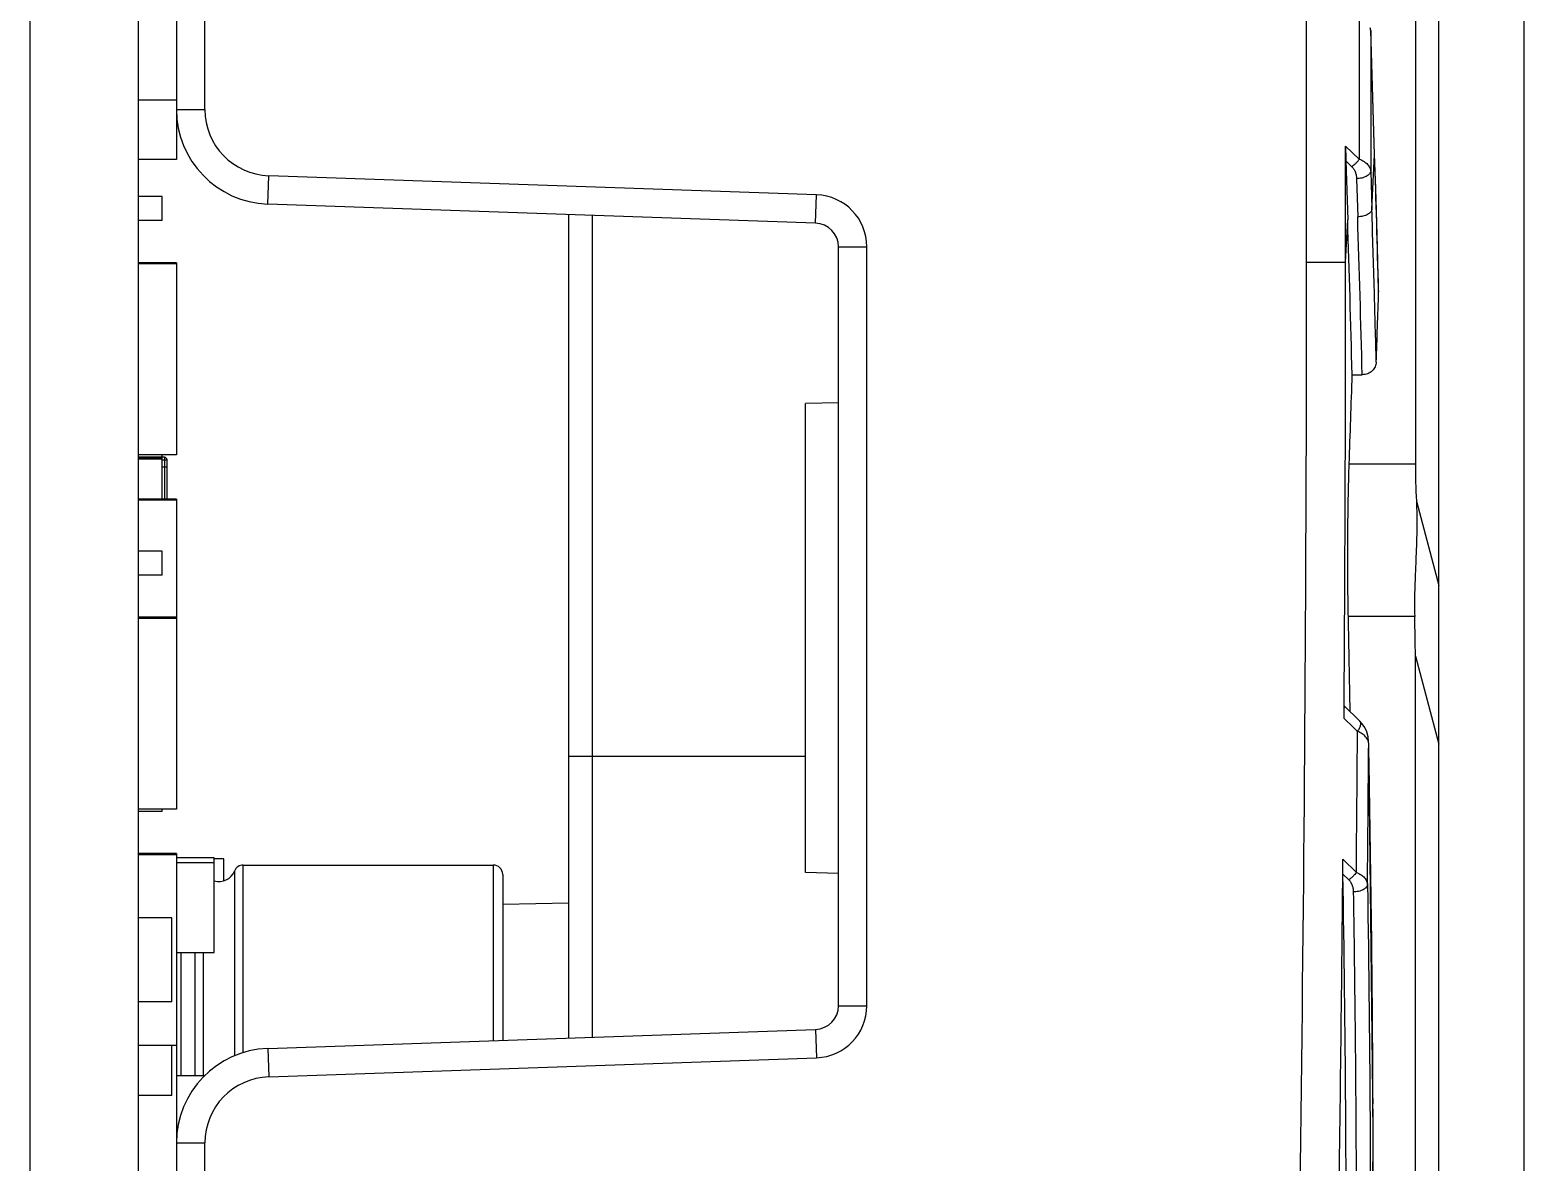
# Model space of a CAD drawing. Header units: millimetres. Extents: x 1409 to 26878, y 589 to 5187.
# Drawn here: x 18727.3 to 18758.9, y 2604.01 to 2627.97 of the extents above; entities that cross this region are included whole.
import ezdxf

# ---------------------------------------------------------------- set-up
doc = ezdxf.new("R2010")
doc.units = ezdxf.units.MM
doc.layers.add('02___PRT_ALL_AXES', color=7, linetype='Continuous')

# ---------------------------------------------------------------- blocks, each defined once
blk = doc.blocks.new('rdgx')
at = {"color": 114, "linetype": 'Continuous', "lineweight": -3, "true_color": 0x139b48}
blk.add_line((18150.099, 8185.248), (18150.099, 8857.748), dxfattribs=at)
blk = doc.blocks.new('*U77')
blk.add_blockref('rdgx', (-18135.099, -8526.998))
blk = doc.blocks.new('*U78')
at = {"color": 0, "linetype": 'ByBlock', "lineweight": -2, "transparency": 16777216}
blk.add_blockref('*U77', (0, 0), dxfattribs=at)
blk = doc.blocks.new('5555')
at = {"color": 7, "linetype": 'Continuous'}
for p, q in [((2254.952, 3834.509), (2254.952, 3497.009)), ((2257.252, 3497.009), (2257.252, 3834.509)), ((2284.752, 3501.965), (2284.752, 3829.553)), ((2281.952, 3532.465), (2281.952, 3799.053)), ((2258.052, 3576.273), (2258.052, 3534.637)), ((2258.652, 3535.69), (2258.652, 3576.273)), ((2284.252, 3542.668), (2284.252, 3528.191)), ((2283.066, 3537.619), (2283.066, 3534.642)), ((2283.39, 3534.75), (2283.307, 3537.376)), ((2283.307, 3537.366), (2283.307, 3537.376)), ((2283.39, 3534.74), (2283.307, 3537.366)), ((2283.307, 3537.366), (2283.307, 3534.389)), ((2258.052, 3535.887), (2257.252, 3535.887)), ((2258.052, 3535.69), (2258.652, 3535.69)), ((2282.777, 3534.916), (2283.066, 3534.642)), ((2282.777, 3532.465), (2282.777, 3534.916)), ((2258.052, 3534.637), (2257.252, 3534.637)), ((2282.782, 3534.603), (2282.911, 3534.48)), ((2282.782, 3534.603), (2282.822, 3533.358)), ((2283.332, 3533.582), (2283.39, 3534.74)), ((2283.39, 3534.74), (2283.39, 3534.75)), ((2259.982, 3533.692), (2260.003, 3534.291)), ((2271.59, 3533.887), (2260.003, 3534.291)), ((2283.007, 3534.227), (2283.033, 3533.42)), ((2283.307, 3534.389), (2283.332, 3533.582)), ((2257.752, 3533.848), (2257.252, 3533.848)), ((2257.752, 3533.34), (2257.752, 3533.848)), ((2271.569, 3533.287), (2271.59, 3533.887)), ((2271.569, 3533.287), (2259.982, 3533.692)), ((2257.752, 3533.34), (2257.252, 3533.34)), ((2266.352, 3516.049), (2266.352, 3533.469)), ((2266.852, 3516.066), (2266.852, 3533.452)), ((2282.777, 3532.465), (2282.822, 3533.358)), ((2272.052, 3532.787), (2272.652, 3532.787)), ((2272.052, 3516.731), (2272.052, 3532.787)), ((2272.652, 3516.731), (2272.652, 3532.787)), ((2258.052, 3532.451), (2257.252, 3532.451)), ((2258.052, 3532.426), (2257.252, 3532.426)), ((2258.052, 3532.451), (2258.052, 3528.387)), ((2281.952, 3532.465), (2282.777, 3532.465)), ((2283.475, 3531.837), (2283.474, 3531.853)), ((2283.475, 3531.837), (2283.474, 3531.853)), ((2283.475, 3531.853), (2283.475, 3531.837)), ((2282.916, 3530.081), (2283.128, 3530.081)), ((2258.052, 3528.387), (2257.252, 3528.387)), ((2257.752, 3528.34), (2257.252, 3528.34)), ((2257.752, 3528.32), (2257.252, 3528.32)), ((2257.752, 3528.294), (2257.252, 3528.294)), ((2257.802, 3528.333), (2257.302, 3528.333)), ((2257.302, 3528.32), (2257.302, 3528.333)), ((2257.752, 3528.34), (2257.752, 3528.387)), ((2257.752, 3527.451), (2257.752, 3528.32)), ((2257.752, 3528.283), (2257.852, 3528.283)), ((2257.802, 3528.333), (2257.802, 3527.451)), ((2257.852, 3527.451), (2257.852, 3528.283)), ((2284.252, 3528.191), (2282.853, 3528.191)), ((2257.752, 3528.133), (2257.852, 3528.133)), ((2258.052, 3527.451), (2257.252, 3527.451)), ((2258.052, 3527.426), (2257.252, 3527.426)), ((2258.052, 3527.451), (2258.052, 3520.887)), ((2284.273, 3527.404), (2284.752, 3525.62)), ((2257.752, 3526.348), (2257.252, 3526.348)), ((2257.752, 3525.84), (2257.752, 3526.348)), ((2257.752, 3525.84), (2257.252, 3525.84)), ((2258.052, 3524.951), (2257.252, 3524.951)), ((2258.052, 3524.926), (2257.252, 3524.926)), ((2284.238, 3524.967), (2282.835, 3524.967)), ((2284.252, 3524.126), (2284.752, 3522.265)), ((2284.252, 3500.628), (2284.252, 3524.126)), ((2282.939, 3522.621), (2282.744, 3522.81)), ((2283.029, 3522.534), (2282.939, 3522.621)), ((2283.265, 3522.286), (2283.265, 3522.286)), ((2283.265, 3522.278), (2283.265, 3522.286)), ((2283.267, 3522.197), (2283.265, 3522.278)), ((2283.267, 3522.197), (2283.265, 3522.278)), ((2266.352, 3522.009), (2271.352, 3522.009)), ((2258.052, 3520.887), (2257.252, 3520.887)), ((2257.752, 3520.84), (2257.752, 3520.887)), ((2257.752, 3520.84), (2257.252, 3520.84)), ((2258.052, 3519.951), (2257.252, 3519.951)), ((2258.052, 3519.926), (2257.252, 3519.926)), ((2258.052, 3519.951), (2258.052, 3508.12)), ((2258.852, 3519.858), (2258.052, 3519.858)), ((2258.052, 3519.758), (2258.852, 3519.758)), ((2258.852, 3517.858), (2258.852, 3519.858)), ((2259.052, 3519.836), (2258.852, 3519.836)), ((2259.052, 3519.374), (2259.052, 3519.836)), ((2259.464, 3519.708), (2264.752, 3519.708)), ((2259.464, 3515.738), (2259.464, 3519.708)), ((2264.752, 3519.708), (2264.752, 3515.993)), ((2282.72, 3519.829), (2283.004, 3519.553)), ((2259.278, 3519.581), (2259.278, 3515.669)), ((2264.952, 3519.508), (2264.952, 3516)), ((2282.721, 3519.515), (2282.847, 3519.393)), ((2264.953, 3518.926), (2264.952, 3518.926)), ((2264.953, 3518.926), (2264.953, 3516)), ((2257.952, 3518.591), (2257.252, 3518.591)), ((2257.952, 3516.813), (2257.952, 3518.591)), ((2258.052, 3517.858), (2258.852, 3517.858)), ((2258.152, 3515.258), (2258.152, 3517.858)), ((2258.44, 3517.858), (2258.44, 3515.258)), ((2258.626, 3515.258), (2258.626, 3517.858)), ((2257.952, 3516.813), (2257.252, 3516.813)), ((2272.052, 3516.731), (2272.652, 3516.731)), ((2259.982, 3515.826), (2271.569, 3516.231)), ((2271.569, 3516.231), (2271.59, 3515.631)), ((2258.052, 3515.887), (2257.252, 3515.887)), ((2257.952, 3514.832), (2257.952, 3515.887)), ((2259.982, 3515.826), (2260.003, 3515.227)), ((2260.003, 3515.227), (2271.59, 3515.631)), ((2258.052, 3515.258), (2258.658, 3515.258)), ((2257.952, 3514.832), (2257.252, 3514.832)), ((2283.357, 3514.099), (2283.353, 3514.659)), ((2283.358, 3514.099), (2283.356, 3514.659)), ((2258.052, 3513.828), (2258.652, 3513.828)), ((2258.652, 3508.12), (2258.652, 3513.828))]:
    blk.add_line(p, q, dxfattribs=at)
for points in [[(2283.475, 3531.853), (2283.449, 3532.784), (2283.42, 3533.805), (2283.39, 3534.75)], [(2283.081, 3522.751), (2282.988, 3522.84), (2282.83, 3522.993), (2282.756, 3523.066)], [(2283.265, 3522.286), (2283.264, 3522.314), (2283.251, 3522.423), (2283.223, 3522.523), (2283.183, 3522.615), (2283.129, 3522.697), (2283.081, 3522.751)], [(2283.17, 3498.106), (2283.326, 3506.136), (2283.358, 3514.25), (2283.265, 3522.286)]]:
    blk.add_lwpolyline(points, dxfattribs=at)
for centre, radius, start, end in [((2260.052, 3535.69), 2, 180, 268), ((2260.052, 3535.69), 1.4, 180, 268), ((1761.486, 3518.113), 522.169, 1.50781, 1.82482), ((2271.552, 3532.787), 1.1, 0, 88), ((1761.427, 3516.954), 522.17, 1.63473, 1.82482), ((2271.552, 3532.787), 0.5, 0, 88), ((1761.273, 3516.8), 522.024, 1.45773, 1.82446), ((1761.43, 3516.954), 522.167, 1.46989, 1.63473), ((2257.802, 3528.283), 0.05, 0, 90), ((886.326, 3532.734), 1396.74, 359.459277, 359.58156), ((886.581, 3533.013), 1396.725, 359.437331, 359.559646), ((1761.144, 3512.245), 522.218, 0.26487, 1.09193), ((2259.464, 3519.508), 0.2, 90, 158.6763), ((2264.752, 3519.508), 0.2, 0, 90), ((2258.952, 3519.708), 0.35, 253.3025, 338.6763), ((2271.552, 3516.731), 0.5, 272, 0), ((2271.552, 3516.731), 1.1, 272, 0), ((2260.052, 3513.828), 2, 92, 180), ((2260.052, 3513.828), 1.4, 92, 180), ((1761.004, 3512.245), 522.357, 359.43075, 0.20332)]:
    blk.add_arc(centre, radius, start, end, dxfattribs=at)
for centre, major_axis, ratio, start_param, end_param in [((2282.795, 3534.751), (-0.007, 0.42), 0.039567, 1.167196, 1.932025), ((1582.627, 3512.005), (700.275, 18.578), 0.863121, -0.000832, 0.004591), ((1579.455, 3448.548), (119.578, 2729.438), 0.256331, -1.529595, -1.529049), ((1579.455, 3448.548), (119.493, 2727.49), 0.256331, -1.530364, -1.529671), ((2284.752, 3526.579), (-0.274, 3), 0.139425, 0.99083, 1.279579), ((1582.491, 3509.28), (700.275, 18.578), 0.863121, 6.275087, 6.278402), ((2278.662, 3529.489), (-2.774, 12.668), 0.383134, -2.090027, -2.018187), ((1582.334, 3506.139), (700.275, 18.578), 0.863121, -0.024899, -0.008605)]:
    blk.add_ellipse(centre, major_axis=major_axis, ratio=ratio, start_param=start_param, end_param=end_param, dxfattribs=at)
for points, knots in [([(2283.307, 3537.366), (2283.306, 3537.371), (2283.304, 3537.389), (2283.3, 3537.406), (2283.295, 3537.419)], [0, 0, 0, 0, 0.247035, 1, 1, 1, 1]), ([(2283.066, 3534.642), (2283.055, 3534.626), (2283.033, 3534.596), (2282.995, 3534.554), (2282.954, 3534.515), (2282.925, 3534.491), (2282.911, 3534.48)], [0, 0, 0, 0, 0.2472, 0.501422, 0.754923, 1, 1, 1, 1]), ([(2282.911, 3534.48), (2282.928, 3534.464), (2282.957, 3534.426), (2282.985, 3534.362), (2283.002, 3534.295), (2283.006, 3534.25), (2283.007, 3534.227)], [0, 0, 0, 0, 0.258335, 0.508784, 0.755281, 1, 1, 1, 1]), ([(2283.066, 3534.642), (2283.084, 3534.635), (2283.118, 3534.62), (2283.166, 3534.593), (2283.206, 3534.563), (2283.24, 3534.531), (2283.267, 3534.497), (2283.288, 3534.462), (2283.301, 3534.426), (2283.306, 3534.401), (2283.307, 3534.389)], [0, 0, 0, 0, 0.157952, 0.305104, 0.441527, 0.567855, 0.685181, 0.795012, 0.899209, 1, 1, 1, 1]), ([(2283.307, 3534.389), (2283.306, 3534.378), (2283.3, 3534.356), (2283.28, 3534.326), (2283.251, 3534.299), (2283.214, 3534.275), (2283.169, 3534.255), (2283.118, 3534.24), (2283.064, 3534.231), (2283.026, 3534.228), (2283.007, 3534.227)], [0, 0, 0, 0, 0.086537, 0.181841, 0.289731, 0.411392, 0.545953, 0.691123, 0.84375, 1, 1, 1, 1]), ([(2283.332, 3533.582), (2283.331, 3533.571), (2283.326, 3533.549), (2283.306, 3533.519), (2283.277, 3533.492), (2283.239, 3533.468), (2283.194, 3533.448), (2283.144, 3533.433), (2283.089, 3533.424), (2283.052, 3533.421), (2283.033, 3533.42)], [0, 0, 0, 0, 0.086537, 0.181841, 0.289731, 0.411392, 0.545953, 0.691123, 0.84375, 1, 1, 1, 1]), ([(2281.514, 3497.509), (2281.66, 3503.335), (2281.879, 3514.987), (2281.952, 3526.64), (2281.952, 3532.465)], [0, 0, 0, 0, 0.500134, 1, 1, 1, 1]), ([(2282.744, 3522.81), (2282.749, 3523.614), (2282.769, 3526.833), (2282.777, 3530.051), (2282.777, 3532.465)], [0, 0, 0, 0, 0.249991, 1, 1, 1, 1]), ([(2283.425, 3530.348), (2283.425, 3530.331), (2283.42, 3530.297), (2283.403, 3530.248), (2283.377, 3530.202), (2283.341, 3530.161), (2283.297, 3530.127), (2283.245, 3530.101), (2283.188, 3530.084), (2283.148, 3530.081), (2283.128, 3530.081)], [0, 0, 0, 0, 0.115, 0.231472, 0.350542, 0.473144, 0.599791, 0.730428, 0.864296, 1, 1, 1, 1]), ([(2282.835, 3524.967), (2282.832, 3525.092), (2282.828, 3525.349), (2282.823, 3525.887), (2282.822, 3526.579), (2282.83, 3527.272), (2282.841, 3527.809), (2282.849, 3528.067), (2282.853, 3528.191)], [0, 0, 0, 0, 0.115948, 0.239598, 0.499997, 0.760394, 0.884046, 1, 1, 1, 1]), ([(2284.273, 3527.404), (2284.278, 3527.301), (2284.284, 3527.093), (2284.282, 3526.674), (2284.267, 3526.255), (2284.249, 3525.84), (2284.238, 3525.538), (2284.232, 3525.248), (2284.234, 3525.059), (2284.238, 3524.967)], [0, 0, 0, 0, 0.126798, 0.255958, 0.515589, 0.643169, 0.76735, 0.886737, 1, 1, 1, 1]), ([(2282.744, 3522.81), (2282.744, 3522.826), (2282.744, 3522.858), (2282.745, 3522.898), (2282.746, 3522.929), (2282.746, 3522.951), (2282.747, 3522.973), (2282.748, 3522.992), (2282.748, 3523.01), (2282.749, 3523.026), (2282.75, 3523.037), (2282.751, 3523.045), (2282.751, 3523.05), (2282.752, 3523.054), (2282.752, 3523.058), (2282.753, 3523.06), (2282.753, 3523.063), (2282.754, 3523.064), (2282.754, 3523.065), (2282.755, 3523.066), (2282.755, 3523.066), (2282.756, 3523.066)], [0, 0, 0, 0, 0.189388, 0.375293, 0.465239, 0.55201, 0.634394, 0.711088, 0.780643, 0.841697, 0.893124, 0.914967, 0.934181, 0.950741, 0.964643, 0.97595, 0.98475, 0.991151, 0.995333, 0.997773, 1, 1, 1, 1]), ([(2283.029, 3522.534), (2283.037, 3522.545), (2283.051, 3522.567), (2283.07, 3522.601), (2283.084, 3522.633), (2283.094, 3522.663), (2283.099, 3522.691), (2283.098, 3522.715), (2283.094, 3522.732), (2283.087, 3522.744), (2283.083, 3522.748), (2283.081, 3522.751)], [0, 0, 0, 0, 0.174472, 0.337576, 0.486537, 0.619581, 0.735763, 0.835583, 0.921698, 0.96139, 1, 1, 1, 1]), ([(2283.2, 3522.422), (2283.19, 3522.434), (2283.166, 3522.456), (2283.127, 3522.485), (2283.08, 3522.512), (2283.046, 3522.527), (2283.029, 3522.534)], [0, 0, 0, 0, 0.22264, 0.462938, 0.722019, 1, 1, 1, 1]), ([(2283.255, 3522.331), (2283.25, 3522.347), (2283.234, 3522.38), (2283.212, 3522.408), (2283.2, 3522.422)], [0, 0, 0, 0, 0.479641, 1, 1, 1, 1]), ([(2283.265, 3522.278), (2283.265, 3522.283), (2283.263, 3522.3), (2283.259, 3522.318), (2283.255, 3522.331)], [0, 0, 0, 0, 0.247278, 1, 1, 1, 1]), ([(2282.59, 3509.583), (2282.604, 3510.437), (2282.657, 3513.852), (2282.697, 3517.268), (2282.72, 3519.829)], [0, 0, 0, 0, 0.250036, 1, 1, 1, 1]), ([(2282.721, 3519.515), (2282.721, 3519.565), (2282.72, 3519.67), (2282.72, 3519.775), (2282.72, 3519.829)], [0, 0, 0, 0, 0.478207, 1, 1, 1, 1]), ([(2283.004, 3519.553), (2282.993, 3519.538), (2282.97, 3519.508), (2282.932, 3519.466), (2282.891, 3519.428), (2282.862, 3519.404), (2282.847, 3519.393)], [0, 0, 0, 0, 0.246917, 0.501019, 0.754604, 1, 1, 1, 1]), ([(2282.847, 3519.393), (2282.864, 3519.377), (2282.892, 3519.338), (2282.919, 3519.273), (2282.935, 3519.206), (2282.939, 3519.161), (2282.939, 3519.138)], [0, 0, 0, 0, 0.258133, 0.508498, 0.755062, 1, 1, 1, 1]), ([(2283.239, 3519.297), (2283.239, 3519.291), (2283.237, 3519.281), (2283.23, 3519.26), (2283.213, 3519.234), (2283.184, 3519.207), (2283.146, 3519.184), (2283.102, 3519.164), (2283.051, 3519.15), (2282.996, 3519.141), (2282.958, 3519.138), (2282.939, 3519.138)], [0, 0, 0, 0, 0.042706, 0.086836, 0.181853, 0.289377, 0.410739, 0.545155, 0.69038, 0.843275, 1, 1, 1, 1]), ([(2283.004, 3519.553), (2283.022, 3519.546), (2283.056, 3519.531), (2283.103, 3519.503), (2283.143, 3519.473), (2283.176, 3519.441), (2283.203, 3519.406), (2283.222, 3519.371), (2283.235, 3519.334), (2283.238, 3519.309), (2283.239, 3519.297)], [0, 0, 0, 0, 0.158086, 0.305226, 0.441538, 0.567705, 0.684884, 0.794648, 0.898923, 1, 1, 1, 1]), ([(2283.239, 3519.297), (2283.295, 3515.765), (2283.334, 3508.7), (2283.23, 3501.636), (2283.142, 3498.105)], [0, 0, 0, 0, 0.499994, 1, 1, 1, 1]), ([(2282.939, 3519.138), (2282.952, 3518.337), (2282.995, 3515.132), (2283.008, 3511.926), (2283.002, 3509.522)], [0, 0, 0, 0, 0.250005, 1, 1, 1, 1])]:
    blk.add_open_spline(points, degree=3, knots=knots, dxfattribs=at)
at = {"layer": '02___PRT_ALL_AXES', "color": 7, "linetype": 'Continuous'}
for p, q in [((2272.052, 3529.489), (2271.352, 3529.471)), ((2271.352, 3519.547), (2271.352, 3529.471)), ((2272.052, 3519.529), (2271.352, 3519.547)), ((2266.352, 3518.901), (2264.952, 3518.872))]:
    blk.add_line(p, q, dxfattribs=at)
blk = doc.blocks.new('*U162')
blk.add_blockref('5555', (-2270.402, -3671.759))
blk = doc.blocks.new('*U163')
at = {"color": 0, "linetype": 'ByBlock', "lineweight": -2, "transparency": 16777216}
blk.add_blockref('*U162', (0, 337.5), dxfattribs=at)

msp = doc.modelspace()

# ---------------------------------------------------------------- block references
msp.add_blockref('*U163', (18742.7511, 2424.8499))
at = {"xscale": -1}
msp.add_blockref('*U78', (18773.9011, 2592.8334), dxfattribs=at)

doc.saveas('drawing.dxf')
